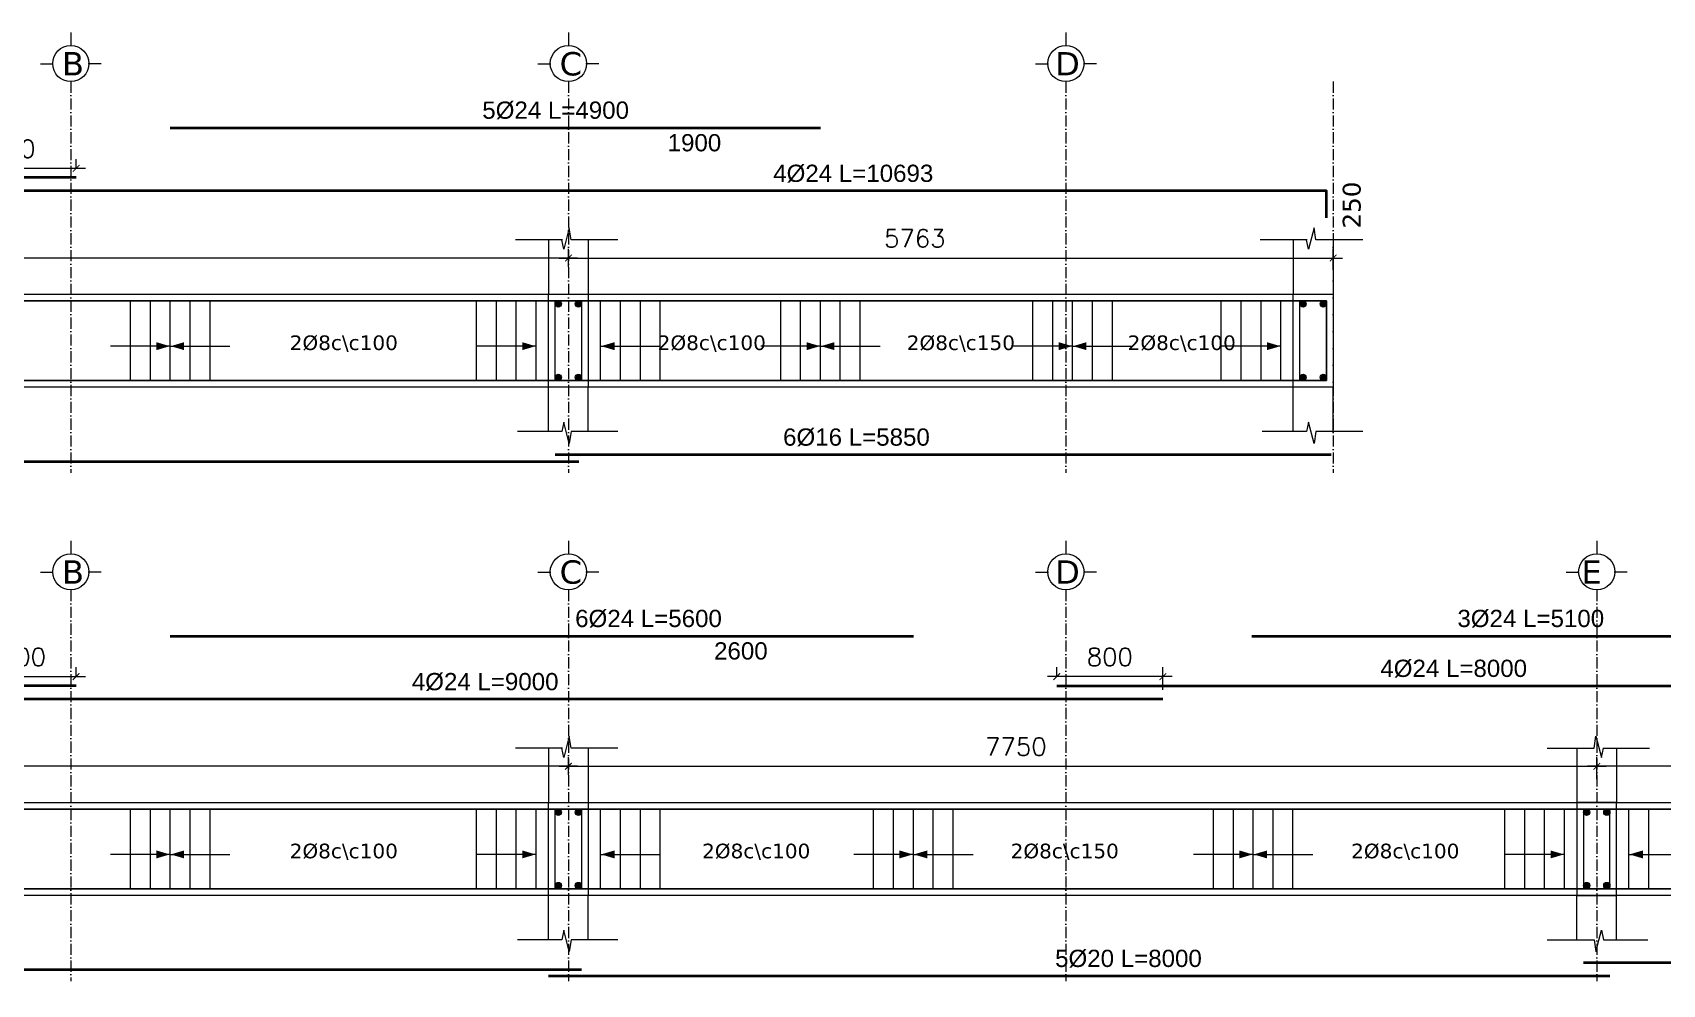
# Model space of a CAD drawing. Header units: inches. Extents: x -17020 to 43805, y -10194 to 123061.
# Drawn here: x 28408 to 29636, y 108585 to 109302 of the extents above; entities that cross this region are included whole.
import ezdxf

# ---------------------------------------------------------------- set-up
doc = ezdxf.new("R2010")
doc.units = ezdxf.units.IN
doc.header["$LTSCALE"] = 0.7
doc.header["$MEASUREMENT"] = 0
doc.linetypes.add('ACAD_ISO10W100', pattern=[18, 12, -3, 0, -3])
doc.layers.get('0').update_dxf_attribs({"lineweight": 13})
doc.layers.get('Defpoints').update_dxf_attribs({"lineweight": 5})
for name, color, linetype, lineweight in [('axis', 254, 'ACAD_ISO10W100', 9), ('BEAM FRAME', 5, 'Continuous', 18), ('COLUMN', 4, 'Continuous', 20), ('elevline', 30, 'Continuous', 20), ('FRAME 070', 5, 'Continuous', 60), ('hatch', 9, 'Continuous', 9), ('renforcment', 141, 'Continuous', 40), ('tex', 3, 'Continuous', 25), ('TEXT', 3, 'Continuous', 25), ('top rein. extension', 50, 'Continuous', 20), ('top renforcment', 7, 'Continuous', 40)]:
    doc.layers.add(name, color=color, linetype=linetype, lineweight=lineweight)
doc.styles.add('100', font='romans.shx', dxfattribs={"height": 13.5})
doc.styles.add('romanc', font='verdana.ttf', dxfattribs={"height": 250})
doc.styles.get("Standard").update_dxf_attribs({"font": 'arial.ttf', "height": 13})
doc.dimstyles.new('100', dxfattribs={"dimtxt": 13.5, "dimasz": 5, "dimexe": 7, "dimexo": 7, "dimgap": 8, "dimtad": 1, "dimdec": 0, "dimlfac": 10, "dimzin": 4, "dimdsep": 46, "dimtxsty": '100', "dimblk": 'ARCHTICK', "dimcen": 0.09, "dimdle": 7, "dimclrd": 1, "dimclre": 8, "dimclrt": 2, "dimadec": 0, "dimazin": 1, "dimtfac": 1, "dimtdec": 0, "dimtix": 1, "dimtofl": 0, "dimtmove": 0, "dimatfit": 3, "dimldrblk": 'ARCHTICK', "dimfxl": 0.18, "dimtolj": 1, "dimtzin": 0, "dimlwd": -1, "dimlwe": -1, "dimarcsym": 0})
doc.dimstyles.get("Standard").update_dxf_attribs({"dimtxt": 13, "dimasz": 5, "dimexe": 0.18, "dimexo": 0.0625, "dimgap": 6, "dimtad": 1, "dimdec": 0, "dimlfac": 10, "dimzin": 0, "dimdsep": 46, "dimtxsty": 'Standard', "dimblk": 'ARCHTICK', "dimcen": 0.09, "dimse1": 1, "dimse2": 1, "dimclrd": 1, "dimclre": 7, "dimclrt": 3, "dimadec": 0, "dimazin": 0, "dimtfac": 1, "dimtdec": 0, "dimtix": 1, "dimtofl": 0, "dimtmove": 0, "dimatfit": 3, "dimldrblk": 'ARCHTICK', "dimfxl": 1, "dimtolj": 1, "dimtzin": 0, "dimarcsym": 0})

# ---------------------------------------------------------------- blocks, each defined once
blk = doc.blocks.new('*D1246')
at = {"layer": 'Defpoints', "color": 0, "transparency": 16777216}
for p in [(28343.4, 109182.9, -167.8), (29412.7, 109182.9, -218.4), (29412.7, 109182.9)]:
    blk.add_point(p, dxfattribs=at)
at = {"layer": 'TEXT', "color": 3, "transparency": 16777216, "insert": (29026.1, 109195.9), "char_height": 13, "attachment_point": 5}
blk.add_mtext('\\A1;4%%C24 L=10693', dxfattribs=at)
blk = doc.blocks.new('_ArchTick')
at = {"color": 0, "linetype": 'ByBlock', "lineweight": 0, "const_width": 0.15}
blk.add_lwpolyline([(-0.5, -0.5), (0.5, 0.5)], dxfattribs=at)
blk = doc.blocks.new('*D1247')
at = {"color": 1, "transparency": 16777216}
blk.add_line((28818.4, 109132.3), (27894.4, 109132.3), dxfattribs=at)
at = {"color": 8, "transparency": 16777216}
for p, q in [((27901.4, 109126.3), (27901.4, 109139.3)), ((28811.4, 109125.7), (28811.4, 109139.3))]:
    blk.add_line(p, q, dxfattribs=at)
at = {"layer": 'Defpoints', "color": 0, "transparency": 16777216}
for p in [(27901.4, 109132.3), (27901.4, 109119.3), (28811.4, 109118.7)]:
    blk.add_point(p, dxfattribs=at)
at = {"color": 1, "transparency": 16777216, "xscale": 5, "yscale": 5, "zscale": 5, "rotation": 180}
blk.add_blockref('_ArchTick', (27901.4, 109132.3), dxfattribs=at)
at = {"color": 1, "transparency": 16777216, "xscale": 5, "yscale": 5, "zscale": 5}
blk.add_blockref('_ArchTick', (28811.4, 109132.3), dxfattribs=at)
at = {"color": 2, "transparency": 16777216, "insert": (28356.4, 109147.1), "char_height": 13.5, "attachment_point": 5, "style": '100'}
blk.add_mtext('\\A1;9100', dxfattribs=at)
blk = doc.blocks.new('*D1212')
at = {"layer": 'Defpoints', "color": 0, "transparency": 16777216}
for p in [(27650.4, 109192.9, -218.5), (28440.4, 109192.9, -157.8), (28440.4, 109192.9)]:
    blk.add_point(p, dxfattribs=at)
at = {"layer": 'TEXT', "color": 3, "transparency": 16777216, "insert": (28073, 109205.9), "char_height": 13, "attachment_point": 5}
blk.add_mtext('\\A1;4%%C24 L=7900', dxfattribs=at)
blk = doc.blocks.new('*D1248')
at = {"color": 8, "transparency": 16777216}
for p, q in [((28344.4, 109189.9), (28344.4, 109206.9)), ((28440.4, 109199.9), (28440.4, 109206.9))]:
    blk.add_line(p, q, dxfattribs=at)
at = {"color": 1, "transparency": 16777216}
blk.add_line((28337.4, 109199.9), (28447.4, 109199.9), dxfattribs=at)
at = {"layer": 'Defpoints', "color": 0, "transparency": 16777216}
for p in [(28440.4, 109199.9), (28440.4, 109192.9), (28344.4, 109182.9)]:
    blk.add_point(p, dxfattribs=at)
at = {"color": 1, "transparency": 16777216, "xscale": 5, "yscale": 5, "zscale": 5, "rotation": 180}
blk.add_blockref('_ArchTick', (28344.4, 109199.9), dxfattribs=at)
at = {"color": 1, "transparency": 16777216, "xscale": 5, "yscale": 5, "zscale": 5}
blk.add_blockref('_ArchTick', (28440.4, 109199.9), dxfattribs=at)
at = {"color": 2, "transparency": 16777216, "insert": (28392.4, 109214.6), "char_height": 13.5, "attachment_point": 5, "style": '100'}
blk.add_mtext('\\A1;960', dxfattribs=at)
blk = doc.blocks.new('*D1213')
at = {"color": 1, "transparency": 16777216}
blk.add_line((28804.4, 109132.3), (29394.7, 109132.3), dxfattribs=at)
at = {"color": 8, "transparency": 16777216}
for p, q in [((28811.4, 109125.7), (28811.4, 109139.3)), ((29387.7, 109123.4), (29387.7, 109139.3))]:
    blk.add_line(p, q, dxfattribs=at)
at = {"layer": 'Defpoints', "color": 0, "transparency": 16777216}
for p in [(29387.7, 109132.3), (28811.4, 109118.7), (29387.7, 109116.4)]:
    blk.add_point(p, dxfattribs=at)
at = {"color": 1, "transparency": 16777216, "xscale": 5, "yscale": 5, "zscale": 5, "rotation": 180}
blk.add_blockref('_ArchTick', (28811.4, 109132.3), dxfattribs=at)
at = {"color": 1, "transparency": 16777216, "xscale": 5, "yscale": 5, "zscale": 5}
blk.add_blockref('_ArchTick', (29387.7, 109132.3), dxfattribs=at)
at = {"color": 2, "transparency": 16777216, "insert": (29072.5, 109147.1), "char_height": 13.5, "attachment_point": 5, "style": '100'}
blk.add_mtext('\\A1;5763', dxfattribs=at)
blk = doc.blocks.new('*D1214')
at = {"layer": 'Defpoints', "color": 0, "transparency": 16777216}
for p in [(28801.4, 108984.1, -37100.9), (28801.4, 108984.1), (29386.4, 108984.1, -13870.6)]:
    blk.add_point(p, dxfattribs=at)
at = {"layer": 'TEXT', "color": 3, "transparency": 16777216, "insert": (29028.5, 108997.1), "char_height": 13, "attachment_point": 5}
blk.add_mtext('\\A1;6%%C16 L=5850', dxfattribs=at)
blk = doc.blocks.new('*D1216')
at = {"layer": 'Defpoints', "color": 0, "transparency": 16777216}
for p in [(27676.4, 108979, -37100.9), (27676.4, 108979), (28819.4, 108979, -13652.7)]:
    blk.add_point(p, dxfattribs=at)
at = {"layer": 'TEXT', "color": 3, "transparency": 16777216, "insert": (28305.8, 108992), "char_height": 13, "attachment_point": 5}
blk.add_mtext('\\A1;7%%C20 L=11430', dxfattribs=at)
blk = doc.blocks.new('*D1224')
at = {"layer": 'Defpoints', "color": 0, "transparency": 16777216}
for p in [(28511.4, 109230.5, -203.1), (28511.4, 109230.5), (29001.4, 109230.5, -189.9)]:
    blk.add_point(p, dxfattribs=at)
at = {"layer": 'TEXT', "color": 3, "transparency": 16777216, "insert": (28801.8, 109243.5), "char_height": 13, "attachment_point": 5}
blk.add_mtext('\\A1;5%%C24 L=4900', dxfattribs=at)
blk = doc.blocks.new('*D1225')
at = {"layer": 'Defpoints', "color": 0, "transparency": 16777216}
for p in [(28811.4, 109228.9), (29001.4, 109228.9), (29001.4, 109206.5)]:
    blk.add_point(p, dxfattribs=at)
at = {"layer": 'TEXT', "color": 3, "transparency": 16777216, "insert": (28906.4, 109219.1), "char_height": 13, "attachment_point": 5}
blk.add_mtext('\\A1;1900', dxfattribs=at)
blk = doc.blocks.new('*D1227')
at = {"layer": 'Defpoints', "color": 0, "transparency": 16777216}
for p in [(28359.4, 108799.8, -167.8), (29259.4, 108799.8, -221.1), (29259.4, 108799.8)]:
    blk.add_point(p, dxfattribs=at)
at = {"layer": 'TEXT', "color": 3, "transparency": 16777216, "insert": (28748.7, 108812.8), "char_height": 13, "attachment_point": 5}
blk.add_mtext('\\A1;4%%C24 L=9000', dxfattribs=at)
blk = doc.blocks.new('*D1228')
at = {"color": 8, "transparency": 16777216}
for p, q in [((27901.4, 108743.3), (27901.4, 108756.2)), ((28811.4, 108742.7), (28811.4, 108756.2))]:
    blk.add_line(p, q, dxfattribs=at)
at = {"color": 1, "transparency": 16777216}
blk.add_line((28818.4, 108749.2), (27894.4, 108749.2), dxfattribs=at)
at = {"layer": 'Defpoints', "color": 0, "transparency": 16777216}
for p in [(27901.4, 108749.2), (27901.4, 108736.3), (28811.4, 108735.7)]:
    blk.add_point(p, dxfattribs=at)
at = {"color": 1, "transparency": 16777216, "xscale": 5, "yscale": 5, "zscale": 5, "rotation": 180}
blk.add_blockref('_ArchTick', (27901.4, 108749.2), dxfattribs=at)
at = {"color": 1, "transparency": 16777216, "xscale": 5, "yscale": 5, "zscale": 5}
blk.add_blockref('_ArchTick', (28811.4, 108749.2), dxfattribs=at)
at = {"color": 2, "transparency": 16777216, "insert": (28356.4, 108764), "char_height": 13.5, "attachment_point": 5, "style": '100'}
blk.add_mtext('\\A1;9100', dxfattribs=at)
blk = doc.blocks.new('*D1229')
at = {"layer": 'Defpoints', "color": 0, "transparency": 16777216}
for p in [(27650.4, 108809.8, -218.5), (28440.4, 108809.8, -157.8), (28440.4, 108809.8)]:
    blk.add_point(p, dxfattribs=at)
at = {"layer": 'TEXT', "color": 3, "transparency": 16777216, "insert": (28073, 108822.8), "char_height": 13, "attachment_point": 5}
blk.add_mtext('\\A1;4%%C24 L=7900', dxfattribs=at)
blk = doc.blocks.new('*D1250')
at = {"color": 1, "transparency": 16777216}
blk.add_line((28353.4, 108816.8), (28447.4, 108816.8), dxfattribs=at)
at = {"color": 8, "transparency": 16777216}
for p, q in [((28360.4, 108806.8), (28360.4, 108823.8)), ((28440.4, 108816.8), (28440.4, 108823.8))]:
    blk.add_line(p, q, dxfattribs=at)
at = {"layer": 'Defpoints', "color": 0, "transparency": 16777216}
for p in [(28440.4, 108816.8), (28360.4, 108799.8), (28440.4, 108809.8)]:
    blk.add_point(p, dxfattribs=at)
at = {"color": 1, "transparency": 16777216, "xscale": 5, "yscale": 5, "zscale": 5, "rotation": 180}
blk.add_blockref('_ArchTick', (28360.4, 108816.8), dxfattribs=at)
at = {"color": 1, "transparency": 16777216, "xscale": 5, "yscale": 5, "zscale": 5}
blk.add_blockref('_ArchTick', (28440.4, 108816.8), dxfattribs=at)
at = {"color": 2, "transparency": 16777216, "insert": (28400.4, 108831.6), "char_height": 13.5, "attachment_point": 5, "style": '100'}
blk.add_mtext('\\A1;800', dxfattribs=at)
blk = doc.blocks.new('*D1230')
at = {"color": 8, "transparency": 16777216}
for p, q in [((28811.4, 108742.7), (28811.4, 108756.2)), ((29586.4, 108739.5), (29586.4, 108756.2))]:
    blk.add_line(p, q, dxfattribs=at)
at = {"color": 1, "transparency": 16777216}
blk.add_line((28804.4, 108749.2), (29593.4, 108749.2), dxfattribs=at)
at = {"layer": 'Defpoints', "color": 0, "transparency": 16777216}
for p in [(29586.4, 108749.2), (28811.4, 108735.7), (29586.4, 108732.5)]:
    blk.add_point(p, dxfattribs=at)
at = {"color": 1, "transparency": 16777216, "xscale": 5, "yscale": 5, "zscale": 5, "rotation": 180}
blk.add_blockref('_ArchTick', (28811.4, 108749.2), dxfattribs=at)
at = {"color": 1, "transparency": 16777216, "xscale": 5, "yscale": 5, "zscale": 5}
blk.add_blockref('_ArchTick', (29586.4, 108749.2), dxfattribs=at)
at = {"color": 2, "transparency": 16777216, "insert": (29148.7, 108764), "char_height": 13.5, "attachment_point": 5, "style": '100'}
blk.add_mtext('\\A1;7750', dxfattribs=at)
blk = doc.blocks.new('*D1231')
at = {"layer": 'Defpoints', "color": 0, "transparency": 16777216}
for p in [(28796.4, 108591.2, -37100.9), (28796.4, 108591.2), (29596.4, 108591.2, -13870.6)]:
    blk.add_point(p, dxfattribs=at)
at = {"layer": 'TEXT', "color": 3, "transparency": 16777216, "insert": (29233.5, 108604.2), "char_height": 13, "attachment_point": 5}
blk.add_mtext('\\A1;5%%C20 L=8000', dxfattribs=at)
blk = doc.blocks.new('*D1233')
at = {"layer": 'Defpoints', "color": 0, "transparency": 16777216}
for p in [(27676.4, 108596, -37100.9), (27676.4, 108596), (28821.4, 108596, -13652.7)]:
    blk.add_point(p, dxfattribs=at)
at = {"layer": 'TEXT', "color": 3, "transparency": 16777216, "insert": (28307.8, 108609), "char_height": 13, "attachment_point": 5}
blk.add_mtext('\\A1;8%%C20 L=11450', dxfattribs=at)
blk = doc.blocks.new('*D1234')
at = {"layer": 'Defpoints', "color": 0, "transparency": 16777216}
for p in [(29179.4, 108809.8, -19.2), (29179.4, 108809.8), (29979.5, 108809.8, -167.8)]:
    blk.add_point(p, dxfattribs=at)
at = {"layer": 'TEXT', "color": 3, "transparency": 16777216, "insert": (29478.6, 108822.8), "char_height": 13, "attachment_point": 5}
blk.add_mtext('\\A1;4%%C24 L=8000', dxfattribs=at)
blk = doc.blocks.new('*D1237')
at = {"color": 8, "transparency": 16777216}
for p, q in [((29586.4, 108740.3), (29586.4, 108756.2)), ((30336.4, 108745), (30336.4, 108756.2))]:
    blk.add_line(p, q, dxfattribs=at)
at = {"color": 1, "transparency": 16777216}
blk.add_line((30343.4, 108749.2), (29579.4, 108749.2), dxfattribs=at)
at = {"layer": 'Defpoints', "color": 0, "transparency": 16777216}
for p in [(29586.4, 108749.2), (30336.4, 108738), (29586.4, 108733.3)]:
    blk.add_point(p, dxfattribs=at)
at = {"color": 1, "transparency": 16777216, "xscale": 5, "yscale": 5, "zscale": 5, "rotation": 180}
blk.add_blockref('_ArchTick', (29586.4, 108749.2), dxfattribs=at)
at = {"color": 1, "transparency": 16777216, "xscale": 5, "yscale": 5, "zscale": 5}
blk.add_blockref('_ArchTick', (30336.4, 108749.2), dxfattribs=at)
at = {"color": 2, "transparency": 16777216, "insert": (29961.4, 108764), "char_height": 13.5, "attachment_point": 5, "style": '100'}
blk.add_mtext('\\A1;7500', dxfattribs=at)
blk = doc.blocks.new('*D1238')
at = {"layer": 'Defpoints', "color": 0, "transparency": 16777216}
for p in [(29576.4, 108601.1, -13652.7), (30621.4, 108601.1, -37100.9), (30621.4, 108601.1)]:
    blk.add_point(p, dxfattribs=at)
at = {"layer": 'TEXT', "color": 3, "transparency": 16777216, "insert": (30036.9, 108614.1), "char_height": 13, "attachment_point": 5}
blk.add_mtext('\\A1;6%%C20 L=10450', dxfattribs=at)
blk = doc.blocks.new('*D1240')
at = {"layer": 'Defpoints', "color": 0, "transparency": 16777216}
for p in [(28511.4, 108847.4, -203.1), (28511.4, 108847.4), (29071.4, 108847.4, -189.9)]:
    blk.add_point(p, dxfattribs=at)
at = {"layer": 'TEXT', "color": 3, "transparency": 16777216, "insert": (28871.8, 108860.4), "char_height": 13, "attachment_point": 5}
blk.add_mtext('\\A1;6%%C24 L=5600', dxfattribs=at)
blk = doc.blocks.new('*D1241')
at = {"layer": 'Defpoints', "color": 0, "transparency": 16777216}
for p in [(28811.4, 108845.8), (29071.4, 108845.8), (29071.4, 108823.4)]:
    blk.add_point(p, dxfattribs=at)
at = {"layer": 'TEXT', "color": 3, "transparency": 16777216, "insert": (28941.4, 108836.1), "char_height": 13, "attachment_point": 5}
blk.add_mtext('\\A1;2600', dxfattribs=at)
blk = doc.blocks.new('*D1243')
at = {"layer": 'Defpoints', "color": 0, "transparency": 16777216}
for p in [(29326.4, 108847.4, -203.1), (29326.4, 108847.4), (29836.4, 108847.4, -189.9)]:
    blk.add_point(p, dxfattribs=at)
at = {"layer": 'TEXT', "color": 3, "transparency": 16777216, "insert": (29536.7, 108860.4), "char_height": 13, "attachment_point": 5}
blk.add_mtext('\\A1;3%%C24 L=5100', dxfattribs=at)
blk = doc.blocks.new('*D1244')
at = {"layer": 'Defpoints', "color": 0, "transparency": 16777216}
for p in [(29586.4, 108845.8), (29836.4, 108845.8), (29836.4, 108823.4)]:
    blk.add_point(p, dxfattribs=at)
at = {"layer": 'TEXT', "color": 3, "transparency": 16777216, "insert": (29734.9, 108836.1), "char_height": 13, "attachment_point": 5}
blk.add_mtext('\\A1;2500', dxfattribs=at)
blk = doc.blocks.new('*D1245')
at = {"color": 1, "transparency": 16777216}
blk.add_line((29266.4, 108816.8), (29172.4, 108816.8), dxfattribs=at)
at = {"color": 8, "transparency": 16777216}
for p, q in [((29179.4, 108816.8), (29179.4, 108823.8)), ((29259.4, 108806.8), (29259.4, 108823.8))]:
    blk.add_line(p, q, dxfattribs=at)
at = {"layer": 'Defpoints', "color": 0, "transparency": 16777216}
for p in [(29179.4, 108816.8), (29179.4, 108809.8), (29259.4, 108799.8)]:
    blk.add_point(p, dxfattribs=at)
at = {"color": 1, "transparency": 16777216, "xscale": 5, "yscale": 5, "zscale": 5, "rotation": 180}
blk.add_blockref('_ArchTick', (29179.4, 108816.8), dxfattribs=at)
at = {"color": 1, "transparency": 16777216, "xscale": 5, "yscale": 5, "zscale": 5}
blk.add_blockref('_ArchTick', (29259.4, 108816.8), dxfattribs=at)
at = {"color": 2, "transparency": 16777216, "insert": (29219.4, 108831.6), "char_height": 13.5, "attachment_point": 5, "style": '100'}
blk.add_mtext('\\A1;800', dxfattribs=at)

msp = doc.modelspace()

# ---------------------------------------------------------------- hatches: boundary and pattern name
at = {"layer": 'elevline'}
for points in [[(28806.14, 109097.65, 1), (28801.38, 109097.65, 1)], [(28816.62, 109097.65, -1), (28821.38, 109097.65, -1)], [(29367.43, 109097.65, 1), (29362.67, 109097.65, 1)], [(29377.91, 109097.65, -1), (29382.67, 109097.65, -1)], [(28806.14, 109042.4, -1), (28801.38, 109042.4, -1)], [(28816.62, 109042.4, 1), (28821.38, 109042.4, 1)], [(29367.43, 109042.4, -1), (29362.67, 109042.4, -1)], [(29377.91, 109042.4, 1), (29382.67, 109042.4, 1)], [(28806.14, 108714.57, 1), (28801.38, 108714.57, 1)], [(28816.62, 108714.57, -1), (28821.38, 108714.57, -1)], [(29581.14, 108714.57, 1), (29576.38, 108714.57, 1)], [(29591.62, 108714.57, -1), (29596.38, 108714.57, -1)], [(28806.14, 108659.33, -1), (28801.38, 108659.33, -1)], [(28816.62, 108659.33, 1), (28821.38, 108659.33, 1)], [(29581.14, 108659.33, -1), (29576.38, 108659.33, -1)], [(29591.62, 108659.33, 1), (29596.38, 108659.33, 1)]]:
    msp.add_hatch(color=256, dxfattribs=at).paths.add_polyline_path(points)

# ---------------------------------------------------------------- linework, layer by layer
at = {"layer": 'axis'}
for p, q in [((28436.38, 109265.22), (28436.38, 108970.28)), ((28811.38, 109265.22), (28811.38, 108970.28)), ((29186.38, 109265.22), (29186.38, 108970.28)), ((29186.38, 109265.22), (29186.38, 108970.28)), ((29387.67, 109265.22, -217.91), (29387.67, 108970.28, -217.91)), ((29387.67, 109265.22, -217.91), (29387.67, 108970.28, -217.91)), ((28436.38, 108882.14), (28436.38, 108587.21)), ((28811.38, 108882.14), (28811.38, 108587.21)), ((29186.38, 108882.14), (29186.38, 108587.21)), ((29186.38, 108882.14), (29186.38, 108587.21)), ((29586.38, 108882.14), (29586.38, 108587.21)), ((29586.38, 108882.14), (29586.38, 108587.21))]:
    msp.add_line(p, q, dxfattribs=at)
at = {"layer": 'BEAM FRAME', "elevation": 217.91}
for points in [[(29387.67, 109035.02), (27676.38, 109035.02), (27676.38, 109105.02), (29387.67, 109105.02)], [(30626.38, 108651.95), (27676.38, 108651.95), (27676.38, 108721.95), (30626.38, 108721.95)]]:
    msp.add_lwpolyline(points, close=True, dxfattribs=at)
at = {"layer": 'COLUMN', "lineweight": 20}
for p, q in [((28796.38, 109145.95, 217.91), (28796.38, 109105.02, 217.91)), ((28826.38, 109145.95, 217.91), (28826.38, 109105.02, 217.91)), ((29357.67, 109145.95), (29357.67, 109105.02)), ((29387.67, 109145.95), (29387.67, 109105.02)), ((28796.38, 109001.6, 217.91), (28796.38, 109035.02, 217.91)), ((28826.38, 109001.6, 217.91), (28826.38, 109035.02, 217.91)), ((29357.67, 109001.6), (29357.67, 109035.02)), ((29387.67, 109001.6), (29387.67, 109035.02)), ((28796.38, 108762.88, 217.91), (28796.38, 108721.95, 217.91)), ((28826.38, 108762.88, 217.91), (28826.38, 108721.95, 217.91)), ((29571.38, 108762.88, 217.91), (29571.38, 108721.95, 217.91)), ((29601.38, 108762.88, 217.91), (29601.38, 108721.95, 217.91)), ((28796.38, 108618.52, 217.91), (28796.38, 108651.95, 217.91)), ((28826.38, 108618.52, 217.91), (28826.38, 108651.95, 217.91)), ((29571.38, 108618.52, 217.91), (29571.38, 108651.95, 217.91)), ((29601.38, 108618.52, 217.91), (29601.38, 108651.95, 217.91))]:
    msp.add_line(p, q, dxfattribs=at)
at = {"layer": 'elevline'}
for p, q in [((28481.42, 109040.02), (28481.42, 109100.02)), ((28496.42, 109040.02), (28496.42, 109100.02)), ((28511.38, 109040.02), (28511.38, 109100.02)), ((28526.34, 109040.02), (28526.34, 109100.02)), ((28541.34, 109040.02), (28541.34, 109100.02)), ((28742.11, 109040.02), (28742.11, 109100.02)), ((28757.11, 109040.02), (28757.11, 109100.02)), ((28772.11, 109040.02), (28772.11, 109100.02)), ((28787.07, 109040.02), (28787.07, 109100.02)), ((28835.69, 109040.02), (28835.69, 109100.02)), ((28850.65, 109040.02), (28850.65, 109100.02)), ((28865.65, 109040.02), (28865.65, 109100.02)), ((28880.65, 109040.02), (28880.65, 109100.02)), ((28971.42, 109040.02), (28971.42, 109100.02)), ((28986.42, 109040.02), (28986.42, 109100.02)), ((29001.38, 109040.02), (29001.38, 109100.02)), ((29016.34, 109040.02), (29016.34, 109100.02)), ((29031.34, 109040.02), (29031.34, 109100.02)), ((29161.42, 109040.02), (29161.42, 109100.02)), ((29176.42, 109040.02), (29176.42, 109100.02)), ((29191.38, 109040.02), (29191.38, 109100.02)), ((29206.34, 109040.02), (29206.34, 109100.02)), ((29221.34, 109040.02), (29221.34, 109100.02)), ((29303.4, 109040.02, -217.91), (29303.4, 109100.02, -217.91)), ((29318.4, 109040.02, -217.91), (29318.4, 109100.02, -217.91)), ((29333.4, 109040.02, -217.91), (29333.4, 109100.02, -217.91)), ((29348.36, 109040.02, -217.91), (29348.36, 109100.02, -217.91)), ((28481.42, 108656.95), (28481.42, 108716.95)), ((28496.42, 108656.95), (28496.42, 108716.95)), ((28511.38, 108656.95), (28511.38, 108716.95)), ((28526.34, 108656.95), (28526.34, 108716.95)), ((28541.34, 108656.95), (28541.34, 108716.95)), ((28742.11, 108656.95), (28742.11, 108716.95)), ((28757.11, 108656.95), (28757.11, 108716.95)), ((28772.11, 108656.95), (28772.11, 108716.95)), ((28787.07, 108656.95), (28787.07, 108716.95)), ((28835.69, 108656.95), (28835.69, 108716.95)), ((28850.65, 108656.95), (28850.65, 108716.95)), ((28865.65, 108656.95), (28865.65, 108716.95)), ((28880.65, 108656.95), (28880.65, 108716.95)), ((29041.42, 108656.95), (29041.42, 108716.95)), ((29056.42, 108656.95), (29056.42, 108716.95)), ((29071.38, 108656.95), (29071.38, 108716.95)), ((29086.34, 108656.95), (29086.34, 108716.95)), ((29101.34, 108656.95), (29101.34, 108716.95)), ((29297.53, 108656.95), (29297.53, 108716.95)), ((29312.53, 108656.95), (29312.53, 108716.95)), ((29327.49, 108656.95), (29327.49, 108716.95)), ((29342.45, 108656.95), (29342.45, 108716.95)), ((29357.45, 108656.95), (29357.45, 108716.95)), ((29517.11, 108656.95), (29517.11, 108716.95)), ((29532.11, 108656.95), (29532.11, 108716.95)), ((29547.11, 108656.95), (29547.11, 108716.95)), ((29562.07, 108656.95), (29562.07, 108716.95)), ((29610.69, 108656.95), (29610.69, 108716.95)), ((29625.65, 108656.95), (29625.65, 108716.95))]:
    msp.add_line(p, q, dxfattribs=at)
for centre in [(28803.76, 109097.65), (28819, 109097.65), (29365.05, 109097.65, -217.91), (29380.29, 109097.65, -217.91), (28803.76, 109042.4), (28819, 109042.4), (29365.05, 109042.4, -217.91), (29380.29, 109042.4, -217.91), (28803.76, 108714.57), (28819, 108714.57), (29578.76, 108714.57), (29594, 108714.57), (28803.76, 108659.33), (28819, 108659.33), (29578.76, 108659.33), (29594, 108659.33)]:
    msp.add_circle(centre, 2.38, dxfattribs=at)
at = {"layer": 'FRAME 070', "lineweight": 20}
for p, q in [((28806.85, 109145.95, 217.91), (28771.5, 109145.95, 217.91)), ((28807.88, 109138.87, 217.91), (28806.37, 109145.95, 217.91)), ((28812.06, 109154.95, 217.91), (28807.88, 109138.87, 217.91)), ((28813.41, 109145.95, 217.91), (28812.06, 109154.95, 217.91)), ((28848.77, 109145.95, 217.91), (28813.41, 109145.95, 217.91)), ((29368.14, 109145.95), (29332.79, 109145.95)), ((29369.17, 109138.87), (29367.66, 109145.95)), ((29373.35, 109154.95), (29369.17, 109138.87)), ((29374.7, 109145.95), (29373.35, 109154.95)), ((29410.06, 109145.95), (29374.7, 109145.95)), ((28807.88, 109008.67, 217.91), (28806.37, 109001.6, 217.91)), ((28812.06, 108992.6, 217.91), (28807.88, 109008.67, 217.91)), ((29369.17, 109008.67), (29367.66, 109001.6)), ((29373.35, 108992.6), (29369.17, 109008.67)), ((28806.37, 109001.6, 217.91), (28772.99, 109001.6, 217.91)), ((28813.41, 109001.6, 217.91), (28812.06, 108992.6, 217.91)), ((28848.77, 109001.6, 217.91), (28813.41, 109001.6, 217.91)), ((29367.66, 109001.6), (29334.27, 109001.6)), ((29374.7, 109001.6), (29373.35, 108992.6)), ((29410.06, 109001.6), (29374.7, 109001.6)), ((28806.85, 108762.88, 217.91), (28771.5, 108762.88, 217.91)), ((28807.88, 108755.8, 217.91), (28806.37, 108762.88, 217.91)), ((28812.06, 108771.88, 217.91), (28807.88, 108755.8, 217.91)), ((28813.41, 108762.88, 217.91), (28812.06, 108771.88, 217.91)), ((28848.77, 108762.88, 217.91), (28813.41, 108762.88, 217.91)), ((29548.99, 108762.88, 217.91), (29584.35, 108762.88, 217.91)), ((29584.35, 108762.88, 217.91), (29585.7, 108771.88, 217.91)), ((29585.7, 108771.88, 217.91), (29589.88, 108755.8, 217.91)), ((29589.88, 108755.8, 217.91), (29591.39, 108762.88, 217.91)), ((29590.91, 108762.88, 217.91), (29626.27, 108762.88, 217.91)), ((28806.37, 108618.52, 217.91), (28772.99, 108618.52, 217.91)), ((28807.88, 108625.6, 217.91), (28806.37, 108618.52, 217.91)), ((28812.06, 108609.52, 217.91), (28807.88, 108625.6, 217.91)), ((28813.41, 108618.52, 217.91), (28812.06, 108609.52, 217.91)), ((28848.77, 108618.52, 217.91), (28813.41, 108618.52, 217.91)), ((29548.99, 108618.52, 217.91), (29584.35, 108618.52, 217.91)), ((29584.35, 108618.52, 217.91), (29585.7, 108609.52, 217.91)), ((29585.7, 108609.52, 217.91), (29589.88, 108625.6, 217.91)), ((29589.88, 108625.6, 217.91), (29591.39, 108618.52, 217.91)), ((29591.39, 108618.52, 217.91), (29624.78, 108618.52, 217.91))]:
    msp.add_line(p, q, dxfattribs=at)
at = {"layer": 'FRAME 070', "lineweight": 15}
for points in [[(28826.38, 109035.02), (28796.38, 109035.02), (28796.38, 109105.02), (28826.38, 109105.02)], [(28826.38, 108651.95), (28796.38, 108651.95), (28796.38, 108721.95), (28826.38, 108721.95)], [(29571.38, 108651.95), (29601.38, 108651.95), (29601.38, 108721.95), (29571.38, 108721.95)]]:
    msp.add_lwpolyline(points, close=True, dxfattribs=at)
at = {"layer": 'FRAME 070', "lineweight": 15, "elevation": -217.91}
msp.add_lwpolyline([(29387.67, 109035.02), (29357.67, 109035.02), (29357.67, 109105.02), (29387.67, 109105.02)], close=True, dxfattribs=at)
at = {"layer": 'hatch'}
for p, q in [((28436.38, 109302.19), (28436.38, 109292.46)), ((28811.38, 109302.19), (28811.38, 109292.46)), ((29186.38, 109302.19), (29186.38, 109292.46)), ((28413.46, 109278.71), (28423.19, 109278.71)), ((28459.3, 109278.71), (28449.57, 109278.71)), ((28788.46, 109278.71), (28798.19, 109278.71)), ((28834.3, 109278.71), (28824.57, 109278.71)), ((29163.46, 109278.71), (29173.19, 109278.71)), ((29209.3, 109278.71), (29199.57, 109278.71)), ((28436.38, 108919.12), (28436.38, 108909.38)), ((28811.38, 108919.12), (28811.38, 108909.38)), ((29186.38, 108919.12), (29186.38, 108909.38)), ((29586.38, 108919.12), (29586.38, 108909.38)), ((28413.46, 108895.64), (28423.19, 108895.64)), ((28459.3, 108895.64), (28449.57, 108895.64)), ((28788.46, 108895.64), (28798.19, 108895.64)), ((28834.3, 108895.64), (28824.57, 108895.64)), ((29163.46, 108895.64), (29173.19, 108895.64)), ((29209.3, 108895.64), (29199.57, 108895.64)), ((29563.46, 108895.64), (29573.19, 108895.64)), ((29609.3, 108895.64), (29599.57, 108895.64))]:
    msp.add_line(p, q, dxfattribs=at)
for centre in [(28436.38, 109278.84), (28811.38, 109278.84), (29186.38, 109278.84), (28436.38, 108895.76), (28811.38, 108895.76), (29186.38, 108895.76), (29586.38, 108895.76)]:
    msp.add_circle(centre, 13.62, dxfattribs=at)
at = {"layer": 'renforcment', "lineweight": -2, "elevation": 217.91}
for points in [[(29382.67, 109040.02), (27681.38, 109040.02), (27681.38, 109100.02), (29382.67, 109100.02)], [(30621.38, 108656.95), (27681.38, 108656.95), (27681.38, 108716.95), (30621.38, 108716.95)]]:
    msp.add_lwpolyline(points, close=True, dxfattribs=at)
at = {"layer": 'top rein. extension'}
for p, q in [((28511.38, 109065.86), (28466.42, 109065.86)), ((28511.38, 109065.86), (28556.34, 109065.86)), ((28787.07, 109065.86), (28742.11, 109065.86)), ((28835.69, 109065.86), (28880.65, 109065.86)), ((29001.38, 109065.86), (28956.42, 109065.86)), ((29001.38, 109065.86), (29046.34, 109065.86)), ((29191.38, 109065.86), (29146.42, 109065.86)), ((29191.38, 109065.86), (29236.34, 109065.86)), ((29348.36, 109065.86, -217.91), (29303.4, 109065.86, -217.91)), ((28511.38, 108682.79), (28466.42, 108682.79)), ((28511.38, 108682.79), (28556.34, 108682.79)), ((28787.07, 108682.79), (28742.11, 108682.79)), ((28835.69, 108682.79), (28880.65, 108682.79)), ((29071.38, 108682.79), (29026.42, 108682.79)), ((29071.38, 108682.79), (29116.34, 108682.79)), ((29327.49, 108682.79), (29282.53, 108682.79)), ((29327.49, 108682.79), (29372.45, 108682.79)), ((29562.07, 108682.79), (29517.11, 108682.79)), ((29610.69, 108682.79), (29655.65, 108682.79))]:
    msp.add_line(p, q, dxfattribs=at)
for points in [[(28500.91, 109068.86), (28511.03, 109065.86), (28500.91, 109062.86)], [(28521.85, 109068.86), (28511.73, 109065.86), (28521.85, 109062.86)], [(28776.6, 109068.86), (28786.72, 109065.86), (28776.6, 109062.86)], [(28846.17, 109068.86), (28836.04, 109065.86), (28846.17, 109062.86)], [(28990.91, 109068.86), (29001.03, 109065.86), (28990.91, 109062.86)], [(29011.85, 109068.86), (29001.73, 109065.86), (29011.85, 109062.86)], [(29180.91, 109068.86), (29191.03, 109065.86), (29180.91, 109062.86)], [(29201.85, 109068.86), (29191.73, 109065.86), (29201.85, 109062.86)], [(29337.89, 109068.86, -217.91), (29348.01, 109065.86, -217.91), (29337.89, 109062.86, -217.91)], [(28500.91, 108685.79), (28511.03, 108682.79), (28500.91, 108679.79)], [(28521.85, 108685.79), (28511.73, 108682.79), (28521.85, 108679.79)], [(28776.6, 108685.79), (28786.72, 108682.79), (28776.6, 108679.79)], [(28846.17, 108685.79), (28836.04, 108682.79), (28846.17, 108679.79)], [(29060.91, 108685.79), (29071.03, 108682.79), (29060.91, 108679.79)], [(29081.85, 108685.79), (29071.73, 108682.79), (29081.85, 108679.79)], [(29317.01, 108685.79), (29327.14, 108682.79), (29317.01, 108679.79)], [(29337.96, 108685.79), (29327.83, 108682.79), (29337.96, 108679.79)], [(29551.6, 108685.79), (29561.72, 108682.79), (29551.6, 108679.79)], [(29621.17, 108685.79), (29611.04, 108682.79), (29621.17, 108679.79)]]:
    msp.add_solid(points, dxfattribs=at)
at = {"layer": 'top renforcment'}
for p, q in [((28801.38, 108984.15), (29386.37, 108984.15, -217.91)), ((27676.38, 108979.03), (28819.38, 108979.03)), ((27676.38, 108595.96), (28821.38, 108595.96)), ((28796.38, 108591.21), (29596.38, 108591.21, -217.91)), ((30621.38, 108601.07), (29576.38, 108601.07))]:
    msp.add_line(p, q, dxfattribs=at)
for points in [[(28511.38, 109230.46), (29001.38, 109230.46)], [(28440.41, 109192.9), (27681.38, 109192.9), (27681.38, 109175.01)], [(29382.67, 109162.62), (29382.67, 109182.9), (28343.41, 109182.9)], [(28511.38, 108847.38), (29071.38, 108847.38)], [(29326.38, 108847.38), (29836.38, 108847.38)], [(28440.41, 108809.83), (27681.38, 108809.83), (27681.38, 108791.94)], [(29259.43, 108799.83), (28359.41, 108799.83)], [(29179.43, 108809.83), (29979.45, 108809.83)]]:
    msp.add_lwpolyline(points, dxfattribs=at)
at = {"layer": 'top renforcment', "lineweight": 15}
for points in [[(28821.38, 109040.02), (28801.38, 109040.02), (28801.38, 109100.02), (28821.38, 109100.02)], [(28821.38, 108656.95), (28801.38, 108656.95), (28801.38, 108716.95), (28821.38, 108716.95)], [(29576.38, 108656.95), (29596.38, 108656.95), (29596.38, 108716.95), (29576.38, 108716.95)]]:
    msp.add_lwpolyline(points, close=True, dxfattribs=at)
at = {"layer": 'top renforcment', "lineweight": 15, "elevation": -217.91}
msp.add_lwpolyline([(29382.67, 109040.02), (29362.67, 109040.02), (29362.67, 109100.02), (29382.67, 109100.02)], close=True, dxfattribs=at)

# ---------------------------------------------------------------- texts
at = {"layer": 'tex', "style": 'romanc'}
for s, p in [('2%%C8c\\c100', (28601.37, 109062.95, -33436.19)), ('2%%C8c\\c100', (28878.69, 109062.95, -33436.19)), ('2%%C8c\\c150', (29066.4, 109062.95, -33436.19)), ('2%%C8c\\c100', (29232.87, 109062.95, -33436.19)), ('2%%C8c\\c100', (28601.37, 108679.88, -33436.19)), ('2%%C8c\\c100', (28912.17, 108679.88, -33436.19)), ('2%%C8c\\c150', (29144.69, 108679.88, -33436.19)), ('2%%C8c\\c100', (29401.33, 108679.88, -33436.19))]:
    msp.add_text(s, height=11, dxfattribs=at).set_placement(p)
at = {"layer": 'TEXT', "style": 'romanc'}
for s, p in [('B', (28429.78, 109269.91)), ('C', (28804.78, 109269.91)), ('D', (29178.26, 109269.91)), ('B', (28429.78, 108886.84)), ('C', (28804.78, 108886.84)), ('D', (29178.26, 108886.84)), ('E', (29574.9, 108886.84))]:
    msp.add_text(s, height=17.6, dxfattribs=at).set_placement(p)
msp.add_text('250', height=13.5, rotation=90, dxfattribs=at).set_placement((29408.46, 109154.54, -72739.24))

# ---------------------------------------------------------------- dimensions: what is measured, and where the dimension line sits
for base, p1, p2, picture, middle in [((28440.41, 109199.9), (28344.41, 109182.9), (28440.41, 109192.9), '*D1248', (28392.41, 109214.65)), ((28440.41, 108816.83), (28360.41, 108799.83), (28440.41, 108809.83), '*D1250', (28400.41, 108831.58))]:
    dim = msp.add_linear_dim(base=base, p1=p1, p2=p2, angle=180, dimstyle='100')
    dim.commit()
    dim.dimension.update_dxf_attribs({"geometry": picture, "text_midpoint": middle})
for base, p1, p2, picture, middle in [((27901.38, 109132.32), (28811.38, 109118.73), (27901.38, 109119.32), '*D1247', (28356.38, 109132.32)), ((27901.38, 108749.25), (28811.38, 108735.66), (27901.38, 108736.25), '*D1228', (28356.38, 108749.25)), ((29586.38, 108749.25), (30336.38, 108737.97), (29586.38, 108733.34), '*D1237', (29961.38, 108749.25))]:
    dim = msp.add_linear_dim(base=base, p1=p1, p2=p2, angle=180, dimstyle='100')
    dim.commit()
    dim.dimension.update_dxf_attribs({"geometry": picture, "text_midpoint": middle, "dimtype": 160})
for base, p1, p2, picture, middle in [((29387.67, 109132.32), (28811.38, 109118.73), (29387.67, 109116.41), '*D1213', (29072.54, 109132.32)), ((29586.38, 108749.25), (28811.38, 108735.66), (29586.38, 108732.54), '*D1230', (29148.73, 108749.25))]:
    dim = msp.add_linear_dim(base=base, p1=p1, p2=p2, dimstyle='100')
    dim.commit()
    dim.dimension.update_dxf_attribs({"geometry": picture, "text_midpoint": middle, "dimtype": 160})
dim = msp.add_linear_dim(base=(29179.43, 108816.83), p1=(29259.43, 108799.83), p2=(29179.43, 108809.83), dimstyle='100')
dim.commit()
dim.dimension.update_dxf_attribs({"geometry": '*D1245', "text_midpoint": (29219.43, 108831.58)})
at = {"layer": 'TEXT'}
for base, p1, p2, angle, text, picture, middle in [((28511.38, 109230.46), (29001.38, 109230.46, -189.88), (28511.38, 109230.46, -203.15), 180, '5%%C24 L=<>', '*D1224', (28801.8, 109230.46)), ((28440.41, 109192.9), (27650.38, 109192.9, -218.54), (28440.41, 109192.9, -157.78), 0, '4%%C24 L=<>', '*D1212', (28072.98, 109192.9)), ((29412.67, 109182.9), (28343.41, 109182.9, -167.76), (29412.67, 109182.9, -218.39), 0, '4%%C24 L=<>', '*D1246', (29026.09, 109182.9)), ((27676.38, 108979.03, 12366.96), (28819.38, 108979.03, -1285.72), (27676.38, 108979.03, -24733.92), 180, '7%%C20 L=<>', '*D1216', (28305.79, 108979.03, 12366.96)), ((28801.38, 108984.15, 12366.96), (29386.37, 108984.15, -1503.63), (28801.38, 108984.15, -24733.92), 180, '6%%C16 L=<>', '*D1214', (29028.51, 108984.15, 12366.96)), ((28511.38, 108847.38), (29071.38, 108847.38, -189.88), (28511.38, 108847.38, -203.15), 180, '6%%C24 L=<>', '*D1240', (28871.8, 108847.38)), ((29326.38, 108847.38), (29836.38, 108847.38, -189.88), (29326.38, 108847.38, -203.15), 180, '3%%C24 L=<>', '*D1243', (29536.66, 108847.38)), ((28440.41, 108809.83), (27650.38, 108809.83, -218.54), (28440.41, 108809.83, -157.78), 0, '4%%C24 L=<>', '*D1229', (28072.98, 108809.83)), ((29179.43, 108809.83), (29979.45, 108809.83, -167.76), (29179.43, 108809.83, -19.16), 180, '4%%C24 L=<>', '*D1234', (29478.58, 108809.83)), ((29259.43, 108799.83), (28359.41, 108799.83, -167.76), (29259.43, 108799.83, -221.06), 0, '4%%C24 L=<>', '*D1227', (28748.67, 108799.83)), ((27676.38, 108595.96, 12366.96), (28821.38, 108595.96, -1285.72), (27676.38, 108595.96, -24733.92), 180, '8%%C20 L=<>', '*D1233', (28307.79, 108595.96, 12366.96)), ((30621.38, 108601.07, 12366.96), (29576.38, 108601.07, -1285.72), (30621.38, 108601.07, -24733.92), 0, '6%%C20 L=<>', '*D1238', (30036.9, 108601.07, 12366.96)), ((28796.38, 108591.21, 12366.96), (29596.38, 108591.21, -1503.63), (28796.38, 108591.21, -24733.92), 180, '5%%C20 L=<>', '*D1231', (29233.52, 108591.21, 12366.96))]:
    dim = msp.add_linear_dim(base=base, p1=p1, p2=p2, angle=angle, text=text, dimstyle='Standard', override={"dimsd1": 1, "dimsd2": 1, "dimfxl": 0.1, "dimfxlon": 1}, dxfattribs=at)
    dim.commit()
    dim.dimension.update_dxf_attribs({"geometry": picture, "text_midpoint": middle, "dimtype": 161})
for base, p1, p2, picture, middle in [((29001.38, 109206.5), (28811.38, 109228.89), (29001.38, 109228.89), '*D1225', (28906.38, 109219.13)), ((29071.38, 108823.42), (28811.38, 108845.82), (29071.38, 108845.82), '*D1241', (28941.38, 108836.06))]:
    dim = msp.add_linear_dim(base=base, p1=p1, p2=p2, dimstyle='Standard', override={"dimsd1": 1, "dimsd2": 1, "dimfxl": 0.1, "dimfxlon": 1}, dxfattribs=at)
    dim.commit()
    dim.dimension.update_dxf_attribs({"geometry": picture, "text_midpoint": middle})
dim = msp.add_linear_dim(base=(29836.38, 108823.44), p1=(29586.38, 108845.82), p2=(29836.38, 108845.82), dimstyle='Standard', override={"dimsd1": 1, "dimsd2": 1, "dimfxl": 0.1, "dimfxlon": 1}, dxfattribs=at)
dim.commit()
dim.dimension.update_dxf_attribs({"geometry": '*D1244', "text_midpoint": (29734.87, 108823.44), "dimtype": 160})

doc.saveas('drawing.dxf')
